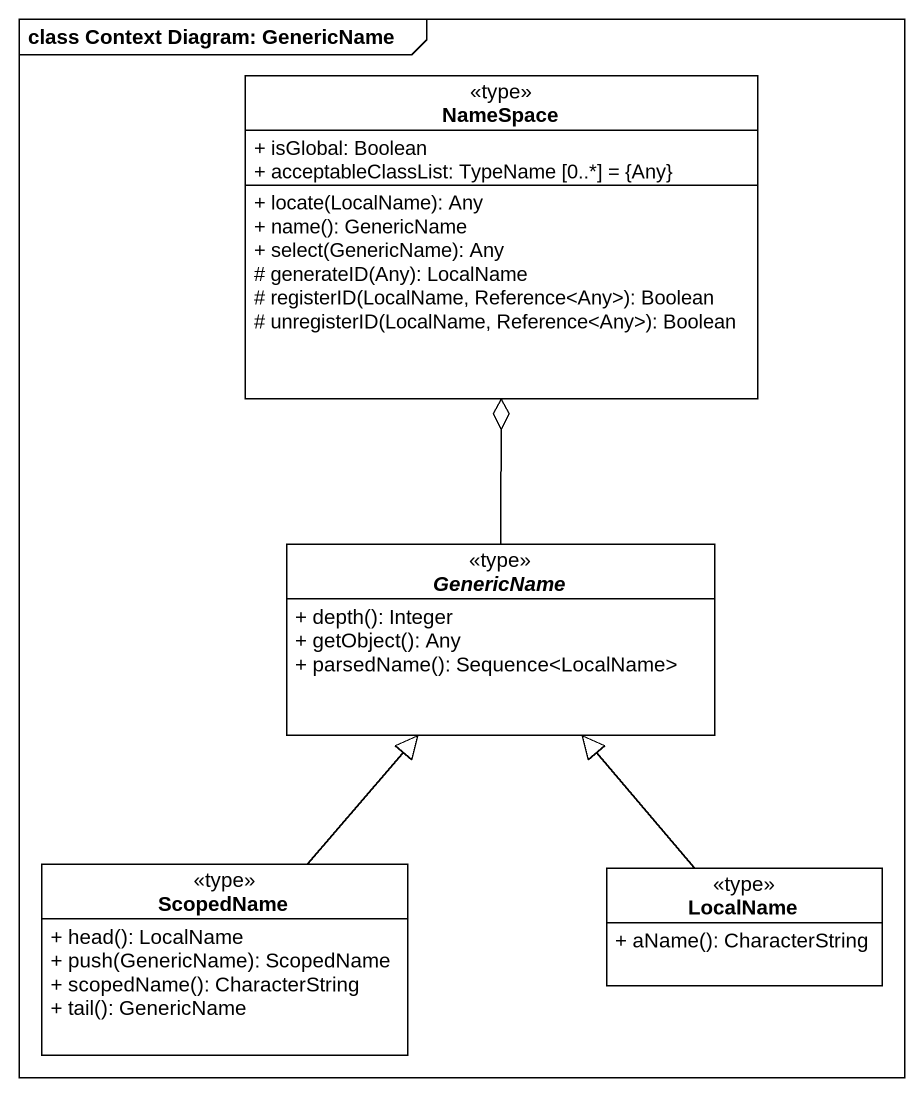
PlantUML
@startuml
mainframe class Context Diagram: GenericName
hide circle
hide empty members
skinparam classAttributeIconSize 0
class "NameSpace" as NameSpace_ <<type>> {
  + isGlobal: Boolean
  + acceptableClassList: TypeName [0..*] = {Any}
  + locate(LocalName): Any
  + name(): GenericName
  + select(GenericName): Any
  # generateID(Any): LocalName
  # registerID(LocalName, Reference<Any>): Boolean
  # unregisterID(LocalName, Reference<Any>): Boolean
}
abstract class GenericName <<type>> {
  + depth(): Integer
  + getObject(): Any
  + parsedName(): Sequence<LocalName>
}
class ScopedName <<type>> {
  + head(): LocalName
  + push(GenericName): ScopedName
  + scopedName(): CharacterString
  + tail(): GenericName
}
class LocalName <<type>> {
  + aName(): CharacterString
}
GenericName -up-o NameSpace_
ScopedName -up-|> GenericName
LocalName -up-|> GenericName
@enduml
